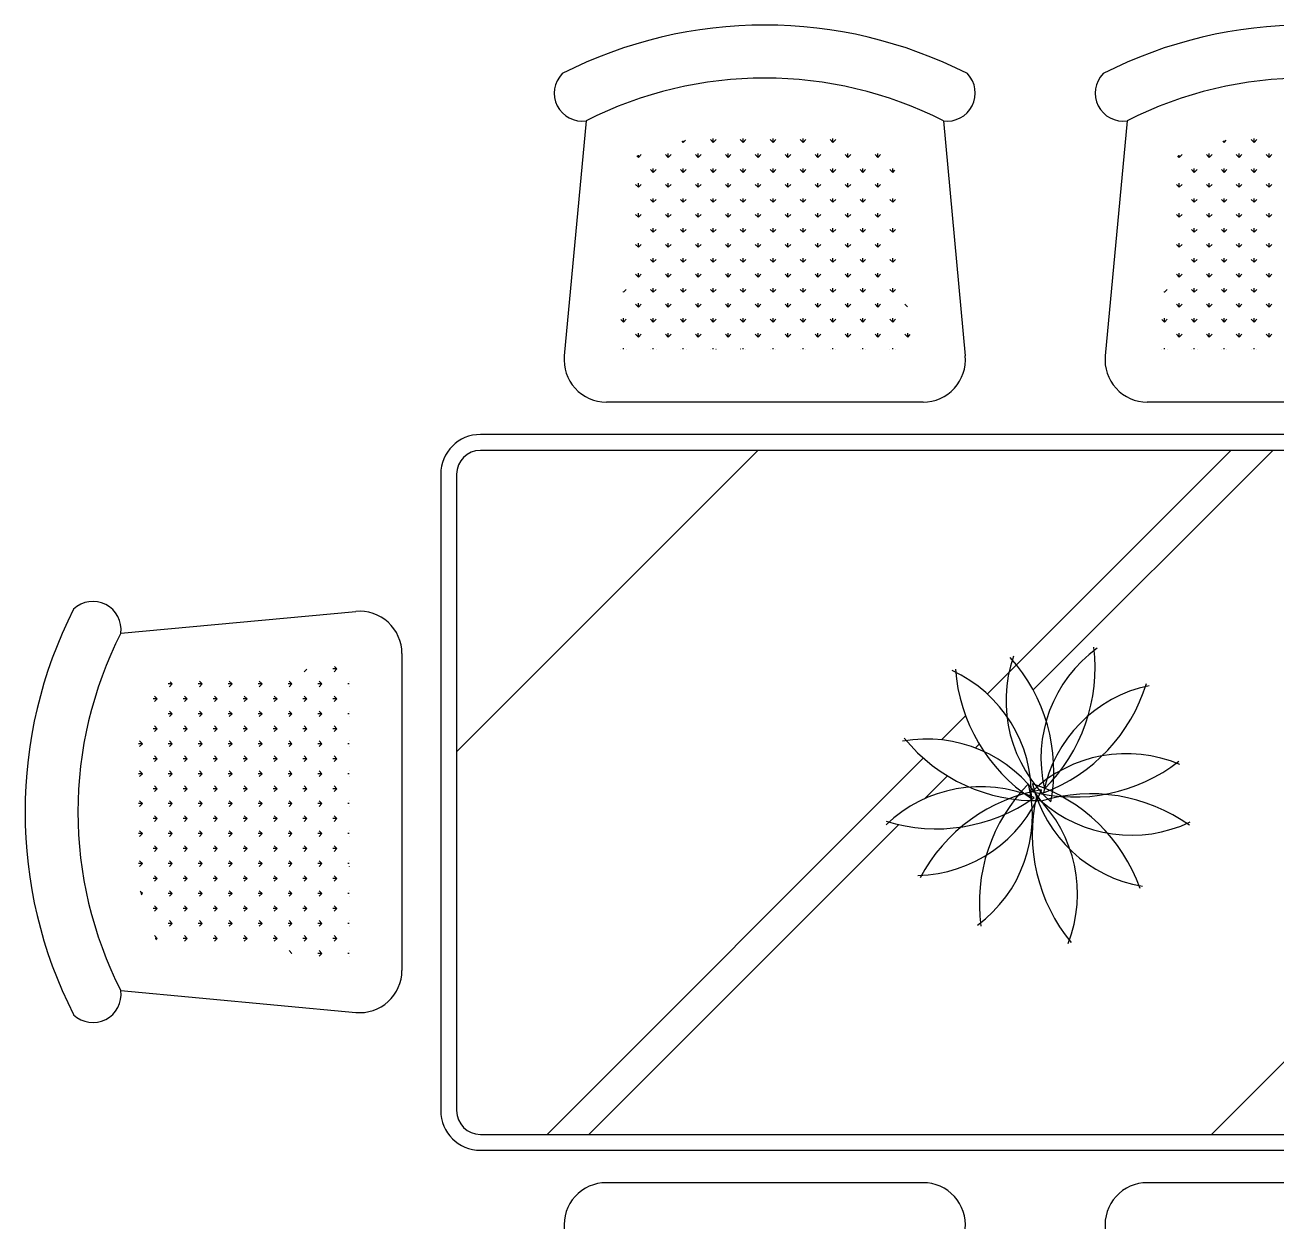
# Model space of a CAD drawing. Header units: inches. Extents: x 3.4 to 45.9, y 14.3 to 39.1.
# Drawn here: x 31.678 to 33.253, y 16.244 to 17.758 of the extents above; entities that cross this region are included whole.
import ezdxf

# ---------------------------------------------------------------- set-up
doc = ezdxf.new("R2010")
doc.units = ezdxf.units.IN
doc.header["$MEASUREMENT"] = 0
doc.layers.add('4', color=4, linetype='Continuous')

msp = doc.modelspace()

# ---------------------------------------------------------------- linework, layer by layer
at = {"layer": '4'}
for p, q in [((32.3836, 17.6374), (32.3561, 17.3419)), ((32.833, 17.6374), (32.8605, 17.3419)), ((33.064, 17.6374), (33.0365, 17.3419)), ((32.5058, 17.6102), (32.5042, 17.6119)), ((32.5058, 17.6102), (32.5085, 17.6129)), ((32.5058, 17.6102), (32.5058, 17.6123)), ((32.5434, 17.6102), (32.5399, 17.6138)), ((32.5434, 17.6102), (32.5434, 17.6152)), ((32.5434, 17.6102), (32.547, 17.6138)), ((32.5811, 17.6102), (32.5775, 17.6138)), ((32.5811, 17.6102), (32.5811, 17.6152)), ((32.5811, 17.6102), (32.5846, 17.6138)), ((32.6187, 17.6102), (32.6152, 17.6138)), ((32.6187, 17.6102), (32.6187, 17.6152)), ((32.6187, 17.6102), (32.6223, 17.6138)), ((32.6564, 17.6102), (32.6528, 17.6138)), ((32.6564, 17.6102), (32.6564, 17.6152)), ((32.6564, 17.6102), (32.6599, 17.6138)), ((32.694, 17.6102), (32.6905, 17.6138)), ((32.694, 17.6102), (32.694, 17.6152)), ((32.694, 17.6102), (32.6975, 17.6138)), ((33.1862, 17.6102), (33.1845, 17.6119)), ((33.1862, 17.6102), (33.1888, 17.6129)), ((33.1862, 17.6102), (33.1862, 17.6123)), ((33.2238, 17.6102), (33.2203, 17.6138)), ((33.2238, 17.6102), (33.2238, 17.6152)), ((33.2238, 17.6102), (33.2273, 17.6138)), ((32.4493, 17.5914), (32.4474, 17.5934)), ((32.4493, 17.5914), (32.4528, 17.5949)), ((32.4493, 17.5914), (32.4493, 17.5942)), ((32.487, 17.5914), (32.4834, 17.5949)), ((32.487, 17.5914), (32.487, 17.5964)), ((32.487, 17.5914), (32.4905, 17.5949)), ((32.5246, 17.5914), (32.5211, 17.5949)), ((32.5246, 17.5914), (32.5246, 17.5964)), ((32.5246, 17.5914), (32.5281, 17.5949)), ((32.5623, 17.5914), (32.5587, 17.5949)), ((32.5623, 17.5914), (32.5623, 17.5964)), ((32.5623, 17.5914), (32.5658, 17.5949)), ((32.5999, 17.5914), (32.5964, 17.5949)), ((32.5999, 17.5914), (32.5999, 17.5964)), ((32.5999, 17.5914), (32.6034, 17.5949)), ((32.6375, 17.5914), (32.634, 17.5949)), ((32.6375, 17.5914), (32.6375, 17.5964)), ((32.6375, 17.5914), (32.6411, 17.5949)), ((32.6752, 17.5914), (32.6717, 17.5949)), ((32.6752, 17.5914), (32.6752, 17.5964)), ((32.6752, 17.5914), (32.6787, 17.5949)), ((32.7128, 17.5914), (32.7093, 17.5949)), ((32.7128, 17.5914), (32.7128, 17.5964)), ((32.7128, 17.5914), (32.7164, 17.5949)), ((32.7505, 17.5914), (32.747, 17.5949)), ((32.7505, 17.5914), (32.7505, 17.5964)), ((32.7505, 17.5914), (32.754, 17.5949)), ((33.1297, 17.5914), (33.1277, 17.5934)), ((33.1297, 17.5914), (33.1332, 17.5949)), ((33.1297, 17.5914), (33.1297, 17.5942)), ((33.1673, 17.5914), (33.1638, 17.5949)), ((33.1673, 17.5914), (33.1673, 17.5964)), ((33.1673, 17.5914), (33.1709, 17.5949)), ((33.205, 17.5914), (33.2014, 17.5949)), ((33.205, 17.5914), (33.205, 17.5964)), ((33.205, 17.5914), (33.2085, 17.5949)), ((33.2426, 17.5914), (33.2391, 17.5949)), ((33.2426, 17.5914), (33.2426, 17.5964)), ((33.2426, 17.5914), (33.2462, 17.5949)), ((32.4681, 17.5726), (32.4646, 17.5761)), ((32.4681, 17.5726), (32.4681, 17.5776)), ((32.4681, 17.5726), (32.4717, 17.5761)), ((32.5058, 17.5726), (32.5023, 17.5761)), ((32.5058, 17.5726), (32.5058, 17.5776)), ((32.5058, 17.5726), (32.5093, 17.5761)), ((32.5434, 17.5726), (32.5399, 17.5761)), ((32.5434, 17.5726), (32.5434, 17.5776)), ((32.5434, 17.5726), (32.547, 17.5761)), ((32.5811, 17.5726), (32.5775, 17.5761)), ((32.5811, 17.5726), (32.5811, 17.5776)), ((32.5811, 17.5726), (32.5846, 17.5761)), ((32.6187, 17.5726), (32.6152, 17.5761)), ((32.6187, 17.5726), (32.6187, 17.5776)), ((32.6187, 17.5726), (32.6223, 17.5761)), ((32.6564, 17.5726), (32.6528, 17.5761)), ((32.6564, 17.5726), (32.6564, 17.5776)), ((32.6564, 17.5726), (32.6599, 17.5761)), ((32.694, 17.5726), (32.6905, 17.5761)), ((32.694, 17.5726), (32.694, 17.5776)), ((32.694, 17.5726), (32.6975, 17.5761)), ((32.7317, 17.5726), (32.7281, 17.5761)), ((32.7317, 17.5726), (32.7317, 17.5776)), ((32.7317, 17.5726), (32.7352, 17.5761)), ((32.7693, 17.5726), (32.7658, 17.5761)), ((32.7693, 17.5726), (32.7693, 17.5776)), ((32.7693, 17.5726), (32.7719, 17.5752)), ((33.1485, 17.5726), (33.145, 17.5761)), ((33.1485, 17.5726), (33.1485, 17.5776)), ((33.1485, 17.5726), (33.152, 17.5761)), ((33.1862, 17.5726), (33.1826, 17.5761)), ((33.1862, 17.5726), (33.1862, 17.5776)), ((33.1862, 17.5726), (33.1897, 17.5761)), ((33.2238, 17.5726), (33.2203, 17.5761)), ((33.2238, 17.5726), (33.2238, 17.5776)), ((33.2238, 17.5726), (33.2273, 17.5761)), ((32.4493, 17.5538), (32.4493, 17.5588)), ((32.487, 17.5538), (32.487, 17.5588)), ((32.5246, 17.5538), (32.5246, 17.5588)), ((32.5623, 17.5538), (32.5623, 17.5588)), ((32.5999, 17.5538), (32.5999, 17.5588)), ((32.6375, 17.5538), (32.6375, 17.5588)), ((32.6752, 17.5538), (32.6752, 17.5588)), ((32.7128, 17.5538), (32.7128, 17.5588)), ((32.7505, 17.5538), (32.7505, 17.5588)), ((33.1297, 17.5538), (33.1297, 17.5588)), ((33.1673, 17.5538), (33.1673, 17.5588)), ((33.205, 17.5538), (33.205, 17.5588)), ((33.2426, 17.5538), (33.2426, 17.5588)), ((32.4493, 17.5538), (32.4458, 17.5573)), ((32.4493, 17.5538), (32.4528, 17.5573)), ((32.487, 17.5538), (32.4834, 17.5573)), ((32.487, 17.5538), (32.4905, 17.5573)), ((32.5246, 17.5538), (32.5211, 17.5573)), ((32.5246, 17.5538), (32.5281, 17.5573)), ((32.5623, 17.5538), (32.5587, 17.5573)), ((32.5623, 17.5538), (32.5658, 17.5573)), ((32.5999, 17.5538), (32.5964, 17.5573)), ((32.5999, 17.5538), (32.6034, 17.5573)), ((32.6375, 17.5538), (32.634, 17.5573)), ((32.6375, 17.5538), (32.6411, 17.5573)), ((32.6752, 17.5538), (32.6717, 17.5573)), ((32.6752, 17.5538), (32.6787, 17.5573)), ((32.7128, 17.5538), (32.7093, 17.5573)), ((32.7128, 17.5538), (32.7164, 17.5573)), ((32.7505, 17.5538), (32.747, 17.5573)), ((32.7505, 17.5538), (32.754, 17.5573)), ((33.1297, 17.5538), (33.1262, 17.5573)), ((33.1297, 17.5538), (33.1332, 17.5573)), ((33.1673, 17.5538), (33.1638, 17.5573)), ((33.1673, 17.5538), (33.1709, 17.5573)), ((33.205, 17.5538), (33.2014, 17.5573)), ((33.205, 17.5538), (33.2085, 17.5573)), ((33.2426, 17.5538), (33.2391, 17.5573)), ((33.2426, 17.5538), (33.2462, 17.5573)), ((32.4681, 17.5349), (32.4646, 17.5385)), ((32.4681, 17.5349), (32.4681, 17.5399)), ((32.4681, 17.5349), (32.4717, 17.5385)), ((32.5058, 17.5349), (32.5023, 17.5385)), ((32.5058, 17.5349), (32.5058, 17.5399)), ((32.5058, 17.5349), (32.5093, 17.5385)), ((32.5434, 17.5349), (32.5399, 17.5385)), ((32.5434, 17.5349), (32.5434, 17.5399)), ((32.5434, 17.5349), (32.547, 17.5385)), ((32.5811, 17.5349), (32.5775, 17.5385)), ((32.5811, 17.5349), (32.5811, 17.5399)), ((32.5811, 17.5349), (32.5846, 17.5385)), ((32.6187, 17.5349), (32.6152, 17.5385)), ((32.6187, 17.5349), (32.6187, 17.5399)), ((32.6187, 17.5349), (32.6223, 17.5385)), ((32.6564, 17.5349), (32.6528, 17.5385)), ((32.6564, 17.5349), (32.6564, 17.5399)), ((32.6564, 17.5349), (32.6599, 17.5385)), ((32.694, 17.5349), (32.6905, 17.5385)), ((32.694, 17.5349), (32.694, 17.5399)), ((32.694, 17.5349), (32.6975, 17.5385)), ((32.7317, 17.5349), (32.7281, 17.5385)), ((32.7317, 17.5349), (32.7317, 17.5399)), ((32.7317, 17.5349), (32.7352, 17.5385)), ((32.7693, 17.5349), (32.7658, 17.5385)), ((32.7693, 17.5349), (32.7693, 17.5399)), ((32.7693, 17.5349), (32.7728, 17.5385)), ((33.1485, 17.5349), (33.145, 17.5385)), ((33.1485, 17.5349), (33.1485, 17.5399)), ((33.1485, 17.5349), (33.152, 17.5385)), ((33.1862, 17.5349), (33.1826, 17.5385)), ((33.1862, 17.5349), (33.1862, 17.5399)), ((33.1862, 17.5349), (33.1897, 17.5385)), ((33.2238, 17.5349), (33.2203, 17.5385)), ((33.2238, 17.5349), (33.2238, 17.5399)), ((33.2238, 17.5349), (33.2273, 17.5385)), ((32.4493, 17.5161), (32.4458, 17.5197)), ((32.4493, 17.5161), (32.4493, 17.5211)), ((32.4493, 17.5161), (32.4528, 17.5197)), ((32.487, 17.5161), (32.4834, 17.5197)), ((32.487, 17.5161), (32.487, 17.5211)), ((32.487, 17.5161), (32.4905, 17.5197)), ((32.5246, 17.5161), (32.5211, 17.5197)), ((32.5246, 17.5161), (32.5246, 17.5211)), ((32.5246, 17.5161), (32.5281, 17.5197)), ((32.5623, 17.5161), (32.5587, 17.5197)), ((32.5623, 17.5161), (32.5623, 17.5211)), ((32.5623, 17.5161), (32.5658, 17.5197)), ((32.5999, 17.5161), (32.5964, 17.5197)), ((32.5999, 17.5161), (32.5999, 17.5211)), ((32.5999, 17.5161), (32.6034, 17.5197)), ((32.6375, 17.5161), (32.634, 17.5197)), ((32.6375, 17.5161), (32.6375, 17.5211)), ((32.6375, 17.5161), (32.6411, 17.5197)), ((32.6752, 17.5161), (32.6717, 17.5197)), ((32.6752, 17.5161), (32.6752, 17.5211)), ((32.6752, 17.5161), (32.6787, 17.5197)), ((32.7128, 17.5161), (32.7093, 17.5197)), ((32.7128, 17.5161), (32.7128, 17.5211)), ((32.7128, 17.5161), (32.7164, 17.5197)), ((32.7505, 17.5161), (32.747, 17.5197)), ((32.7505, 17.5161), (32.7505, 17.5211)), ((32.7505, 17.5161), (32.754, 17.5197)), ((33.1297, 17.5161), (33.1262, 17.5197)), ((33.1297, 17.5161), (33.1297, 17.5211)), ((33.1297, 17.5161), (33.1332, 17.5197)), ((33.1673, 17.5161), (33.1638, 17.5197)), ((33.1673, 17.5161), (33.1673, 17.5211)), ((33.1673, 17.5161), (33.1709, 17.5197)), ((33.205, 17.5161), (33.2014, 17.5197)), ((33.205, 17.5161), (33.205, 17.5211)), ((33.205, 17.5161), (33.2085, 17.5197)), ((33.2426, 17.5161), (33.2391, 17.5197)), ((33.2426, 17.5161), (33.2426, 17.5211)), ((33.2426, 17.5161), (33.2462, 17.5197)), ((32.4681, 17.4973), (32.4646, 17.5008)), ((32.4681, 17.4973), (32.4681, 17.5023)), ((32.4681, 17.4973), (32.4717, 17.5008)), ((32.5058, 17.4973), (32.5023, 17.5008)), ((32.5058, 17.4973), (32.5058, 17.5023)), ((32.5058, 17.4973), (32.5093, 17.5008)), ((32.5434, 17.4973), (32.5399, 17.5008)), ((32.5434, 17.4973), (32.5434, 17.5023)), ((32.5434, 17.4973), (32.547, 17.5008)), ((32.5811, 17.4973), (32.5775, 17.5008)), ((32.5811, 17.4973), (32.5811, 17.5023)), ((32.5811, 17.4973), (32.5846, 17.5008)), ((32.6187, 17.4973), (32.6152, 17.5008)), ((32.6187, 17.4973), (32.6187, 17.5023)), ((32.6187, 17.4973), (32.6223, 17.5008)), ((32.6564, 17.4973), (32.6528, 17.5008)), ((32.6564, 17.4973), (32.6564, 17.5023)), ((32.6564, 17.4973), (32.6599, 17.5008)), ((32.694, 17.4973), (32.6905, 17.5008)), ((32.694, 17.4973), (32.694, 17.5023)), ((32.694, 17.4973), (32.6975, 17.5008)), ((32.7317, 17.4973), (32.7281, 17.5008)), ((32.7317, 17.4973), (32.7317, 17.5023)), ((32.7317, 17.4973), (32.7352, 17.5008)), ((32.7693, 17.4973), (32.7658, 17.5008)), ((32.7693, 17.4973), (32.7693, 17.5023)), ((32.7693, 17.4973), (32.7728, 17.5008)), ((33.1485, 17.4973), (33.145, 17.5008)), ((33.1485, 17.4973), (33.1485, 17.5023)), ((33.1485, 17.4973), (33.152, 17.5008)), ((33.1862, 17.4973), (33.1826, 17.5008)), ((33.1862, 17.4973), (33.1862, 17.5023)), ((33.1862, 17.4973), (33.1897, 17.5008)), ((33.2238, 17.4973), (33.2203, 17.5008)), ((33.2238, 17.4973), (33.2238, 17.5023)), ((33.2238, 17.4973), (33.2273, 17.5008)), ((32.4493, 17.4785), (32.4458, 17.482)), ((32.4493, 17.4785), (32.4493, 17.4835)), ((32.4493, 17.4785), (32.4528, 17.482)), ((32.487, 17.4785), (32.4834, 17.482)), ((32.487, 17.4785), (32.487, 17.4835)), ((32.487, 17.4785), (32.4905, 17.482)), ((32.5246, 17.4785), (32.5211, 17.482)), ((32.5246, 17.4785), (32.5246, 17.4835)), ((32.5246, 17.4785), (32.5281, 17.482)), ((32.5623, 17.4785), (32.5587, 17.482)), ((32.5623, 17.4785), (32.5623, 17.4835)), ((32.5623, 17.4785), (32.5658, 17.482)), ((32.5999, 17.4785), (32.5964, 17.482)), ((32.5999, 17.4785), (32.5999, 17.4835)), ((32.5999, 17.4785), (32.6034, 17.482)), ((32.6375, 17.4785), (32.634, 17.482)), ((32.6375, 17.4785), (32.6375, 17.4835)), ((32.6375, 17.4785), (32.6411, 17.482)), ((32.6752, 17.4785), (32.6717, 17.482)), ((32.6752, 17.4785), (32.6752, 17.4835)), ((32.6752, 17.4785), (32.6787, 17.482)), ((32.7128, 17.4785), (32.7093, 17.482)), ((32.7128, 17.4785), (32.7128, 17.4835)), ((32.7128, 17.4785), (32.7164, 17.482)), ((32.7505, 17.4785), (32.747, 17.482)), ((32.7505, 17.4785), (32.7505, 17.4835)), ((32.7505, 17.4785), (32.754, 17.482)), ((33.1297, 17.4785), (33.1262, 17.482)), ((33.1297, 17.4785), (33.1297, 17.4835)), ((33.1297, 17.4785), (33.1332, 17.482)), ((33.1673, 17.4785), (33.1638, 17.482)), ((33.1673, 17.4785), (33.1673, 17.4835)), ((33.1673, 17.4785), (33.1709, 17.482)), ((33.205, 17.4785), (33.2014, 17.482)), ((33.205, 17.4785), (33.205, 17.4835)), ((33.205, 17.4785), (33.2085, 17.482)), ((33.2426, 17.4785), (33.2391, 17.482)), ((33.2426, 17.4785), (33.2426, 17.4835)), ((33.2426, 17.4785), (33.2462, 17.482)), ((32.4681, 17.4597), (32.4681, 17.4646)), ((32.5058, 17.4597), (32.5058, 17.4646)), ((32.5434, 17.4597), (32.5434, 17.4646)), ((32.5811, 17.4597), (32.5811, 17.4646)), ((32.6187, 17.4597), (32.6187, 17.4646)), ((32.6564, 17.4597), (32.6564, 17.4646)), ((32.694, 17.4597), (32.694, 17.4646)), ((32.7317, 17.4597), (32.7317, 17.4646)), ((32.7693, 17.4597), (32.7693, 17.4646)), ((33.1485, 17.4597), (33.1485, 17.4646)), ((33.1862, 17.4597), (33.1862, 17.4646)), ((33.2238, 17.4597), (33.2238, 17.4646)), ((32.4681, 17.4597), (32.4646, 17.4632)), ((32.4681, 17.4597), (32.4717, 17.4632)), ((32.5058, 17.4597), (32.5023, 17.4632)), ((32.5058, 17.4597), (32.5093, 17.4632)), ((32.5434, 17.4597), (32.5399, 17.4632)), ((32.5434, 17.4597), (32.547, 17.4632)), ((32.5811, 17.4597), (32.5775, 17.4632)), ((32.5811, 17.4597), (32.5846, 17.4632)), ((32.6187, 17.4597), (32.6152, 17.4632)), ((32.6187, 17.4597), (32.6223, 17.4632)), ((32.6564, 17.4597), (32.6528, 17.4632)), ((32.6564, 17.4597), (32.6599, 17.4632)), ((32.694, 17.4597), (32.6905, 17.4632)), ((32.694, 17.4597), (32.6975, 17.4632)), ((32.7317, 17.4597), (32.7281, 17.4632)), ((32.7317, 17.4597), (32.7352, 17.4632)), ((32.7693, 17.4597), (32.7658, 17.4632)), ((32.7693, 17.4597), (32.7728, 17.4632)), ((33.1485, 17.4597), (33.145, 17.4632)), ((33.1485, 17.4597), (33.152, 17.4632)), ((33.1862, 17.4597), (33.1826, 17.4632)), ((33.1862, 17.4597), (33.1897, 17.4632)), ((33.2238, 17.4597), (33.2203, 17.4632)), ((33.2238, 17.4597), (33.2273, 17.4632)), ((32.4493, 17.4408), (32.4458, 17.4444)), ((32.4493, 17.4408), (32.4493, 17.4458)), ((32.4493, 17.4408), (32.4528, 17.4444)), ((32.487, 17.4408), (32.4834, 17.4444)), ((32.487, 17.4408), (32.487, 17.4458)), ((32.487, 17.4408), (32.4905, 17.4444)), ((32.5246, 17.4408), (32.5211, 17.4444)), ((32.5246, 17.4408), (32.5246, 17.4458)), ((32.5246, 17.4408), (32.5281, 17.4444)), ((32.5623, 17.4408), (32.5587, 17.4444)), ((32.5623, 17.4408), (32.5623, 17.4458)), ((32.5623, 17.4408), (32.5658, 17.4444)), ((32.5999, 17.4408), (32.5964, 17.4444)), ((32.5999, 17.4408), (32.5999, 17.4458)), ((32.5999, 17.4408), (32.6034, 17.4444)), ((32.6375, 17.4408), (32.634, 17.4444)), ((32.6375, 17.4408), (32.6375, 17.4458)), ((32.6375, 17.4408), (32.6411, 17.4444)), ((32.6752, 17.4408), (32.6717, 17.4444)), ((32.6752, 17.4408), (32.6752, 17.4458)), ((32.6752, 17.4408), (32.6787, 17.4444)), ((32.7128, 17.4408), (32.7093, 17.4444)), ((32.7128, 17.4408), (32.7128, 17.4458)), ((32.7128, 17.4408), (32.7164, 17.4444)), ((32.7505, 17.4408), (32.747, 17.4444)), ((32.7505, 17.4408), (32.7505, 17.4458)), ((32.7505, 17.4408), (32.754, 17.4444)), ((33.1297, 17.4408), (33.1262, 17.4444)), ((33.1297, 17.4408), (33.1297, 17.4458)), ((33.1297, 17.4408), (33.1332, 17.4444)), ((33.1673, 17.4408), (33.1638, 17.4444)), ((33.1673, 17.4408), (33.1673, 17.4458)), ((33.1673, 17.4408), (33.1709, 17.4444)), ((33.205, 17.4408), (33.2014, 17.4444)), ((33.205, 17.4408), (33.205, 17.4458)), ((33.205, 17.4408), (33.2085, 17.4444)), ((33.2426, 17.4408), (33.2391, 17.4444)), ((33.2426, 17.4408), (33.2426, 17.4458)), ((33.2426, 17.4408), (33.2462, 17.4444)), ((32.4305, 17.422), (32.4304, 17.4221)), ((32.4305, 17.422), (32.434, 17.4255)), ((32.4305, 17.422), (32.4305, 17.4229)), ((32.4681, 17.422), (32.4646, 17.4255)), ((32.4681, 17.422), (32.4681, 17.427)), ((32.4681, 17.422), (32.4717, 17.4255)), ((32.5058, 17.422), (32.5023, 17.4255)), ((32.5058, 17.422), (32.5058, 17.427)), ((32.5058, 17.422), (32.5093, 17.4255)), ((32.5434, 17.422), (32.5399, 17.4255)), ((32.5434, 17.422), (32.5434, 17.427)), ((32.5434, 17.422), (32.547, 17.4255)), ((32.5811, 17.422), (32.5775, 17.4255)), ((32.5811, 17.422), (32.5811, 17.427)), ((32.5811, 17.422), (32.5846, 17.4255)), ((32.6187, 17.422), (32.6152, 17.4255)), ((32.6187, 17.422), (32.6187, 17.427)), ((32.6187, 17.422), (32.6223, 17.4255)), ((32.6564, 17.422), (32.6528, 17.4255)), ((32.6564, 17.422), (32.6564, 17.427)), ((32.6564, 17.422), (32.6599, 17.4255)), ((32.694, 17.422), (32.6905, 17.4255)), ((32.694, 17.422), (32.694, 17.427)), ((32.694, 17.422), (32.6975, 17.4255)), ((32.7317, 17.422), (32.7281, 17.4255)), ((32.7317, 17.422), (32.7317, 17.427)), ((32.7317, 17.422), (32.7352, 17.4255)), ((32.7693, 17.422), (32.7658, 17.4255)), ((32.7693, 17.422), (32.7693, 17.427)), ((32.7693, 17.422), (32.7728, 17.4255)), ((33.1109, 17.422), (33.1108, 17.4221)), ((33.1109, 17.422), (33.1144, 17.4255)), ((33.1109, 17.422), (33.1109, 17.4229)), ((33.1485, 17.422), (33.145, 17.4255)), ((33.1485, 17.422), (33.1485, 17.427)), ((33.1485, 17.422), (33.152, 17.4255)), ((33.1862, 17.422), (33.1826, 17.4255)), ((33.1862, 17.422), (33.1862, 17.427)), ((33.1862, 17.422), (33.1897, 17.4255)), ((33.2238, 17.422), (33.2203, 17.4255)), ((33.2238, 17.422), (33.2238, 17.427)), ((33.2238, 17.422), (33.2273, 17.4255)), ((32.4493, 17.4032), (32.4458, 17.4067)), ((32.4493, 17.4032), (32.4493, 17.4082)), ((32.4493, 17.4032), (32.4528, 17.4067)), ((32.487, 17.4032), (32.4834, 17.4067)), ((32.487, 17.4032), (32.487, 17.4082)), ((32.487, 17.4032), (32.4905, 17.4067)), ((32.5246, 17.4032), (32.5211, 17.4067)), ((32.5246, 17.4032), (32.5246, 17.4082)), ((32.5246, 17.4032), (32.5281, 17.4067)), ((32.5623, 17.4032), (32.5587, 17.4067)), ((32.5623, 17.4032), (32.5623, 17.4082)), ((32.5623, 17.4032), (32.5658, 17.4067)), ((32.5999, 17.4032), (32.5964, 17.4067)), ((32.5999, 17.4032), (32.5999, 17.4082)), ((32.5999, 17.4032), (32.6034, 17.4067)), ((32.6375, 17.4032), (32.634, 17.4067)), ((32.6375, 17.4032), (32.6375, 17.4082)), ((32.6375, 17.4032), (32.6411, 17.4067)), ((32.6752, 17.4032), (32.6717, 17.4067)), ((32.6752, 17.4032), (32.6752, 17.4082)), ((32.6752, 17.4032), (32.6787, 17.4067)), ((32.7128, 17.4032), (32.7093, 17.4067)), ((32.7128, 17.4032), (32.7128, 17.4082)), ((32.7128, 17.4032), (32.7164, 17.4067)), ((32.7505, 17.4032), (32.747, 17.4067)), ((32.7505, 17.4032), (32.7505, 17.4082)), ((32.7505, 17.4032), (32.754, 17.4067)), ((32.7879, 17.4034), (32.7846, 17.4067)), ((33.1297, 17.4032), (33.1262, 17.4067)), ((33.1297, 17.4032), (33.1297, 17.4082)), ((33.1297, 17.4032), (33.1332, 17.4067)), ((33.1673, 17.4032), (33.1638, 17.4067)), ((33.1673, 17.4032), (33.1673, 17.4082)), ((33.1673, 17.4032), (33.1709, 17.4067)), ((33.205, 17.4032), (33.2014, 17.4067)), ((33.205, 17.4032), (33.205, 17.4082)), ((33.205, 17.4032), (33.2085, 17.4067)), ((33.2426, 17.4032), (33.2391, 17.4067)), ((33.2426, 17.4032), (33.2426, 17.4082)), ((33.2426, 17.4032), (33.2462, 17.4067)), ((32.4305, 17.3844), (32.4272, 17.3876)), ((32.4305, 17.3844), (32.4305, 17.3894)), ((32.4305, 17.3844), (32.434, 17.3879)), ((32.4681, 17.3844), (32.4646, 17.3879)), ((32.4681, 17.3844), (32.4681, 17.3894)), ((32.4681, 17.3844), (32.4717, 17.3879)), ((32.5058, 17.3844), (32.5023, 17.3879)), ((32.5058, 17.3844), (32.5058, 17.3894)), ((32.5058, 17.3844), (32.5093, 17.3879)), ((32.5434, 17.3844), (32.5399, 17.3879)), ((32.5434, 17.3844), (32.5434, 17.3894)), ((32.5434, 17.3844), (32.547, 17.3879)), ((32.5811, 17.3844), (32.5775, 17.3879)), ((32.5811, 17.3844), (32.5811, 17.3894)), ((32.5811, 17.3844), (32.5846, 17.3879)), ((32.6187, 17.3844), (32.6152, 17.3879)), ((32.6187, 17.3844), (32.6187, 17.3894)), ((32.6187, 17.3844), (32.6223, 17.3879)), ((32.6564, 17.3844), (32.6528, 17.3879)), ((32.6564, 17.3844), (32.6564, 17.3894)), ((32.6564, 17.3844), (32.6599, 17.3879)), ((32.694, 17.3844), (32.6905, 17.3879)), ((32.694, 17.3844), (32.694, 17.3894)), ((32.694, 17.3844), (32.6975, 17.3879)), ((32.7317, 17.3844), (32.7281, 17.3879)), ((32.7317, 17.3844), (32.7317, 17.3894)), ((32.7317, 17.3844), (32.7352, 17.3879)), ((32.7693, 17.3844), (32.7658, 17.3879)), ((32.7693, 17.3844), (32.7693, 17.3894)), ((32.7693, 17.3844), (32.7728, 17.3879)), ((33.1109, 17.3844), (33.1076, 17.3876)), ((33.1109, 17.3844), (33.1109, 17.3894)), ((33.1109, 17.3844), (33.1144, 17.3879)), ((33.1485, 17.3844), (33.145, 17.3879)), ((33.1485, 17.3844), (33.1485, 17.3894)), ((33.1485, 17.3844), (33.152, 17.3879)), ((33.1862, 17.3844), (33.1826, 17.3879)), ((33.1862, 17.3844), (33.1862, 17.3894)), ((33.1862, 17.3844), (33.1897, 17.3879)), ((33.2238, 17.3844), (33.2203, 17.3879)), ((33.2238, 17.3844), (33.2238, 17.3894)), ((33.2238, 17.3844), (33.2273, 17.3879)), ((32.4493, 17.3655), (32.4493, 17.3705)), ((32.487, 17.3655), (32.487, 17.3705)), ((32.5246, 17.3655), (32.5246, 17.3705)), ((32.5623, 17.3655), (32.5623, 17.3705)), ((32.5999, 17.3655), (32.5999, 17.3705)), ((32.6375, 17.3655), (32.6375, 17.3705)), ((32.6752, 17.3655), (32.6752, 17.3705)), ((32.7128, 17.3655), (32.7128, 17.3705)), ((32.7505, 17.3655), (32.7505, 17.3705)), ((32.7881, 17.3655), (32.7881, 17.3705)), ((33.1297, 17.3655), (33.1297, 17.3705)), ((33.1673, 17.3655), (33.1673, 17.3705)), ((33.205, 17.3655), (33.205, 17.3705)), ((33.2426, 17.3655), (33.2426, 17.3705)), ((32.4493, 17.3655), (32.4458, 17.3691)), ((32.4493, 17.3655), (32.4528, 17.3691)), ((32.487, 17.3655), (32.4834, 17.3691)), ((32.487, 17.3655), (32.4905, 17.3691)), ((32.5246, 17.3655), (32.5211, 17.3691)), ((32.5246, 17.3655), (32.5281, 17.3691)), ((32.5623, 17.3655), (32.5587, 17.3691)), ((32.5623, 17.3655), (32.5658, 17.3691)), ((32.5999, 17.3655), (32.5964, 17.3691)), ((32.5999, 17.3655), (32.6034, 17.3691)), ((32.6375, 17.3655), (32.634, 17.3691)), ((32.6375, 17.3655), (32.6411, 17.3691)), ((32.6752, 17.3655), (32.6717, 17.3691)), ((32.6752, 17.3655), (32.6787, 17.3691)), ((32.7128, 17.3655), (32.7093, 17.3691)), ((32.7128, 17.3655), (32.7164, 17.3691)), ((32.7505, 17.3655), (32.747, 17.3691)), ((32.7505, 17.3655), (32.754, 17.3691)), ((32.7881, 17.3655), (32.7846, 17.3691)), ((32.7881, 17.3655), (32.7912, 17.3686)), ((33.1297, 17.3655), (33.1262, 17.3691)), ((33.1297, 17.3655), (33.1332, 17.3691)), ((33.1673, 17.3655), (33.1638, 17.3691)), ((33.1673, 17.3655), (33.1709, 17.3691)), ((33.205, 17.3655), (33.2014, 17.3691)), ((33.205, 17.3655), (33.2085, 17.3691)), ((33.2426, 17.3655), (33.2391, 17.3691)), ((33.2426, 17.3655), (33.2462, 17.3691)), ((32.427, 17.3502), (32.427, 17.3502)), ((32.4305, 17.3502), (32.4305, 17.3517)), ((32.434, 17.3502), (32.434, 17.3502)), ((32.4646, 17.3502), (32.4646, 17.3502)), ((32.4681, 17.3502), (32.4681, 17.3517)), ((32.4717, 17.3502), (32.4717, 17.3502)), ((32.5023, 17.3502), (32.5023, 17.3502)), ((32.5058, 17.3502), (32.5058, 17.3517)), ((32.5093, 17.3502), (32.5093, 17.3502)), ((32.5399, 17.3502), (32.5399, 17.3502)), ((32.5434, 17.3502), (32.5434, 17.3517)), ((32.5469, 17.3502), (32.547, 17.3502)), ((32.5776, 17.3502), (32.5775, 17.3502)), ((32.5811, 17.3502), (32.5811, 17.3517)), ((32.5846, 17.3502), (32.5846, 17.3502)), ((32.6152, 17.3502), (32.6152, 17.3502)), ((32.6187, 17.3502), (32.6187, 17.3517)), ((32.6222, 17.3502), (32.6223, 17.3502)), ((32.6529, 17.3502), (32.6528, 17.3502)), ((32.6564, 17.3502), (32.6564, 17.3517)), ((32.6599, 17.3502), (32.6599, 17.3502)), ((32.6905, 17.3502), (32.6905, 17.3502)), ((32.694, 17.3502), (32.694, 17.3517)), ((32.6975, 17.3502), (32.6975, 17.3502)), ((32.7282, 17.3502), (32.7281, 17.3502)), ((32.7317, 17.3502), (32.7317, 17.3517)), ((32.7352, 17.3502), (32.7352, 17.3502)), ((32.7658, 17.3502), (32.7658, 17.3502)), ((32.7693, 17.3502), (32.7693, 17.3517)), ((32.7728, 17.3502), (32.7728, 17.3502)), ((33.1073, 17.3502), (33.1073, 17.3502)), ((33.1109, 17.3502), (33.1109, 17.3517)), ((33.1144, 17.3502), (33.1144, 17.3502)), ((33.145, 17.3502), (33.145, 17.3502)), ((33.1485, 17.3502), (33.1485, 17.3517)), ((33.152, 17.3502), (33.152, 17.3502)), ((33.1826, 17.3502), (33.1826, 17.3502)), ((33.1862, 17.3502), (33.1862, 17.3517)), ((33.1897, 17.3502), (33.1897, 17.3502)), ((33.2203, 17.3502), (33.2203, 17.3502)), ((33.2238, 17.3502), (33.2238, 17.3517)), ((33.2273, 17.3502), (33.2273, 17.3502)), ((32.8075, 17.2837), (32.4091, 17.2837)), ((33.4879, 17.2837), (33.0895, 17.2837)), ((33.6507, 17.243), (32.2507, 17.243)), ((32.2207, 16.8441), (32.5995, 17.223)), ((33.6507, 17.223), (32.2507, 17.223)), ((32.8882, 16.9167), (33.1945, 17.223)), ((32.946, 16.9218), (33.2472, 17.223)), ((32.2007, 17.193), (32.2007, 16.393)), ((32.2207, 17.193), (32.2207, 16.393)), ((31.7982, 16.9931), (32.0938, 17.0206)), ((32.1519, 16.9676), (32.1519, 16.5693)), ((32.0322, 16.9481), (32.0289, 16.9447)), ((32.0701, 16.9483), (32.0651, 16.9483)), ((32.0701, 16.9483), (32.0665, 16.9447)), ((32.0701, 16.9483), (32.067, 16.9513)), ((31.863, 16.9294), (31.858, 16.9294)), ((31.863, 16.9294), (31.8595, 16.9259)), ((31.863, 16.9294), (31.8604, 16.9321)), ((31.9007, 16.9294), (31.8957, 16.9294)), ((31.9007, 16.9294), (31.8971, 16.933)), ((31.9007, 16.9294), (31.8971, 16.9259)), ((31.9383, 16.9294), (31.9333, 16.9294)), ((31.9383, 16.9294), (31.9348, 16.933)), ((31.9383, 16.9294), (31.9348, 16.9259)), ((31.976, 16.9294), (31.971, 16.9294)), ((31.976, 16.9294), (31.9724, 16.933)), ((31.976, 16.9294), (31.9724, 16.9259)), ((32.0136, 16.9294), (32.0086, 16.9294)), ((32.0136, 16.9294), (32.0101, 16.933)), ((32.0136, 16.9294), (32.0101, 16.9259)), ((32.0513, 16.9294), (32.0463, 16.9294)), ((32.0513, 16.9294), (32.0477, 16.933)), ((32.0513, 16.9294), (32.0477, 16.9259)), ((32.0854, 16.9294), (32.0839, 16.9294)), ((32.0854, 16.933), (32.0854, 16.933)), ((31.8442, 16.9106), (31.8407, 16.9142)), ((31.8818, 16.9106), (31.8783, 16.9142)), ((31.9195, 16.9106), (31.916, 16.9142)), ((31.9571, 16.9106), (31.9536, 16.9142)), ((31.9948, 16.9106), (31.9913, 16.9142)), ((32.0324, 16.9106), (32.0289, 16.9142)), ((32.0701, 16.9106), (32.0665, 16.9142)), ((32.0854, 16.9259), (32.0854, 16.9259)), ((31.8442, 16.9106), (31.8392, 16.9106)), ((31.8442, 16.9106), (31.8407, 16.9071)), ((31.8818, 16.9106), (31.8769, 16.9106)), ((31.8818, 16.9106), (31.8783, 16.9071)), ((31.9195, 16.9106), (31.9145, 16.9106)), ((31.9195, 16.9106), (31.916, 16.9071)), ((31.9571, 16.9106), (31.9521, 16.9106)), ((31.9571, 16.9106), (31.9536, 16.9071)), ((31.9948, 16.9106), (31.9898, 16.9106)), ((31.9948, 16.9106), (31.9913, 16.9071)), ((32.0324, 16.9106), (32.0274, 16.9106)), ((32.0324, 16.9106), (32.0289, 16.9071)), ((32.0701, 16.9106), (32.0651, 16.9106)), ((32.0701, 16.9106), (32.0665, 16.9071)), ((31.863, 16.8918), (31.858, 16.8918)), ((31.863, 16.8918), (31.8595, 16.8953)), ((31.863, 16.8918), (31.8595, 16.8883)), ((31.9007, 16.8918), (31.8957, 16.8918)), ((31.9007, 16.8918), (31.8971, 16.8953)), ((31.9007, 16.8918), (31.8971, 16.8883)), ((31.9383, 16.8918), (31.9333, 16.8918)), ((31.9383, 16.8918), (31.9348, 16.8953)), ((31.9383, 16.8918), (31.9348, 16.8883)), ((31.976, 16.8918), (31.971, 16.8918)), ((31.976, 16.8918), (31.9724, 16.8953)), ((31.976, 16.8918), (31.9724, 16.8883)), ((32.0136, 16.8918), (32.0086, 16.8918)), ((32.0136, 16.8918), (32.0101, 16.8953)), ((32.0136, 16.8918), (32.0101, 16.8883)), ((32.0513, 16.8918), (32.0463, 16.8918)), ((32.0513, 16.8918), (32.0477, 16.8953)), ((32.0513, 16.8918), (32.0477, 16.8883)), ((32.0854, 16.8918), (32.0839, 16.8918)), ((32.0854, 16.8953), (32.0854, 16.8953)), ((32.0854, 16.8883), (32.0854, 16.8883)), ((32.8305, 16.8591), (32.8608, 16.8893)), ((32.9128, 16.8886), (32.9128, 16.8886)), ((31.8442, 16.873), (31.8392, 16.873)), ((31.8442, 16.873), (31.8407, 16.8765)), ((31.8442, 16.873), (31.8407, 16.8694)), ((31.8818, 16.873), (31.8769, 16.873)), ((31.8818, 16.873), (31.8783, 16.8765)), ((31.8818, 16.873), (31.8783, 16.8694)), ((31.9195, 16.873), (31.9145, 16.873)), ((31.9195, 16.873), (31.916, 16.8765)), ((31.9195, 16.873), (31.916, 16.8694)), ((31.9571, 16.873), (31.9521, 16.873)), ((31.9571, 16.873), (31.9536, 16.8765)), ((31.9571, 16.873), (31.9536, 16.8694)), ((31.9948, 16.873), (31.9898, 16.873)), ((31.9948, 16.873), (31.9913, 16.8765)), ((31.9948, 16.873), (31.9913, 16.8694)), ((32.0324, 16.873), (32.0274, 16.873)), ((32.0324, 16.873), (32.0289, 16.8765)), ((32.0324, 16.873), (32.0289, 16.8694)), ((32.0701, 16.873), (32.0651, 16.873)), ((32.0701, 16.873), (32.0665, 16.8765)), ((32.0701, 16.873), (32.0665, 16.8694)), ((33.1701, 16.363), (33.6807, 16.8735)), ((31.8254, 16.8542), (31.8204, 16.8542)), ((31.8254, 16.8542), (31.8218, 16.8577)), ((31.8254, 16.8542), (31.8218, 16.8506)), ((31.863, 16.8542), (31.858, 16.8542)), ((31.863, 16.8542), (31.8595, 16.8577)), ((31.863, 16.8542), (31.8595, 16.8506)), ((31.9007, 16.8542), (31.8957, 16.8542)), ((31.9007, 16.8542), (31.8971, 16.8577)), ((31.9007, 16.8542), (31.8971, 16.8506)), ((31.9383, 16.8542), (31.9333, 16.8542)), ((31.9383, 16.8542), (31.9348, 16.8577)), ((31.9383, 16.8542), (31.9348, 16.8506)), ((31.976, 16.8542), (31.971, 16.8542)), ((31.976, 16.8542), (31.9724, 16.8577)), ((31.976, 16.8542), (31.9724, 16.8506)), ((32.0136, 16.8542), (32.0086, 16.8542)), ((32.0136, 16.8542), (32.0101, 16.8577)), ((32.0136, 16.8542), (32.0101, 16.8506)), ((32.0513, 16.8542), (32.0463, 16.8542)), ((32.0513, 16.8542), (32.0477, 16.8577)), ((32.0513, 16.8542), (32.0477, 16.8506)), ((32.0854, 16.8542), (32.0839, 16.8542)), ((32.0854, 16.8577), (32.0854, 16.8577)), ((32.0854, 16.8506), (32.0854, 16.8506)), ((32.8731, 16.8488), (32.8779, 16.8537)), ((31.8442, 16.8353), (31.8392, 16.8353)), ((31.8442, 16.8353), (31.8407, 16.8389)), ((31.8442, 16.8353), (31.8407, 16.8318)), ((31.8818, 16.8353), (31.8769, 16.8353)), ((31.8818, 16.8353), (31.8783, 16.8389)), ((31.8818, 16.8353), (31.8783, 16.8318)), ((31.9195, 16.8353), (31.9145, 16.8353)), ((31.9195, 16.8353), (31.916, 16.8389)), ((31.9195, 16.8353), (31.916, 16.8318)), ((31.9571, 16.8353), (31.9521, 16.8353)), ((31.9571, 16.8353), (31.9536, 16.8389)), ((31.9571, 16.8353), (31.9536, 16.8318)), ((31.9948, 16.8353), (31.9898, 16.8353)), ((31.9948, 16.8353), (31.9913, 16.8389)), ((31.9948, 16.8353), (31.9913, 16.8318)), ((32.0324, 16.8353), (32.0274, 16.8353)), ((32.0324, 16.8353), (32.0289, 16.8389)), ((32.0324, 16.8353), (32.0289, 16.8318)), ((32.0701, 16.8353), (32.0651, 16.8353)), ((32.0701, 16.8353), (32.0665, 16.8389)), ((32.0701, 16.8353), (32.0665, 16.8318)), ((32.3345, 16.363), (32.8077, 16.8362)), ((31.8254, 16.8165), (31.8218, 16.82)), ((31.863, 16.8165), (31.8595, 16.82)), ((31.9007, 16.8165), (31.8971, 16.82)), ((31.9383, 16.8165), (31.9348, 16.82)), ((31.976, 16.8165), (31.9724, 16.82)), ((32.0136, 16.8165), (32.0101, 16.82)), ((32.0513, 16.8165), (32.0477, 16.82)), ((32.0854, 16.82), (32.0854, 16.82)), ((31.8254, 16.8165), (31.8204, 16.8165)), ((31.8254, 16.8165), (31.8218, 16.813)), ((31.863, 16.8165), (31.858, 16.8165)), ((31.863, 16.8165), (31.8595, 16.813)), ((31.9007, 16.8165), (31.8957, 16.8165)), ((31.9007, 16.8165), (31.8971, 16.813)), ((31.9383, 16.8165), (31.9333, 16.8165)), ((31.9383, 16.8165), (31.9348, 16.813)), ((31.976, 16.8165), (31.971, 16.8165)), ((31.976, 16.8165), (31.9724, 16.813)), ((32.0136, 16.8165), (32.0086, 16.8165)), ((32.0136, 16.8165), (32.0101, 16.813)), ((32.0513, 16.8165), (32.0463, 16.8165)), ((32.0513, 16.8165), (32.0477, 16.813)), ((32.0854, 16.8165), (32.0839, 16.8165)), ((32.0854, 16.813), (32.0854, 16.813)), ((32.8091, 16.7849), (32.838, 16.8138)), ((31.8442, 16.7977), (31.8392, 16.7977)), ((31.8442, 16.7977), (31.8407, 16.8012)), ((31.8442, 16.7977), (31.8407, 16.7942)), ((31.8818, 16.7977), (31.8769, 16.7977)), ((31.8818, 16.7977), (31.8783, 16.8012)), ((31.8818, 16.7977), (31.8783, 16.7942)), ((31.9195, 16.7977), (31.9145, 16.7977)), ((31.9195, 16.7977), (31.916, 16.8012)), ((31.9195, 16.7977), (31.916, 16.7942)), ((31.9571, 16.7977), (31.9521, 16.7977)), ((31.9571, 16.7977), (31.9536, 16.8012)), ((31.9571, 16.7977), (31.9536, 16.7942)), ((31.9948, 16.7977), (31.9898, 16.7977)), ((31.9948, 16.7977), (31.9913, 16.8012)), ((31.9948, 16.7977), (31.9913, 16.7942)), ((32.0324, 16.7977), (32.0274, 16.7977)), ((32.0324, 16.7977), (32.0289, 16.8012)), ((32.0324, 16.7977), (32.0289, 16.7942)), ((32.0701, 16.7977), (32.0651, 16.7977)), ((32.0701, 16.7977), (32.0665, 16.8012)), ((32.0701, 16.7977), (32.0665, 16.7942)), ((31.8254, 16.7789), (31.8204, 16.7789)), ((31.8254, 16.7789), (31.8218, 16.7824)), ((31.8254, 16.7789), (31.8218, 16.7753)), ((31.863, 16.7789), (31.858, 16.7789)), ((31.863, 16.7789), (31.8595, 16.7824)), ((31.863, 16.7789), (31.8595, 16.7753)), ((31.9007, 16.7789), (31.8957, 16.7789)), ((31.9007, 16.7789), (31.8971, 16.7824)), ((31.9007, 16.7789), (31.8971, 16.7753)), ((31.9383, 16.7789), (31.9333, 16.7789)), ((31.9383, 16.7789), (31.9348, 16.7824)), ((31.9383, 16.7789), (31.9348, 16.7753)), ((31.976, 16.7789), (31.971, 16.7789)), ((31.976, 16.7789), (31.9724, 16.7824)), ((31.976, 16.7789), (31.9724, 16.7753)), ((32.0136, 16.7789), (32.0086, 16.7789)), ((32.0136, 16.7789), (32.0101, 16.7824)), ((32.0136, 16.7789), (32.0101, 16.7753)), ((32.0513, 16.7789), (32.0463, 16.7789)), ((32.0513, 16.7789), (32.0477, 16.7824)), ((32.0513, 16.7789), (32.0477, 16.7753)), ((32.0854, 16.7789), (32.0839, 16.7789)), ((32.0854, 16.7824), (32.0854, 16.7824)), ((32.0854, 16.7753), (32.0854, 16.7753)), ((31.8442, 16.76), (31.8392, 16.76)), ((31.8442, 16.76), (31.8407, 16.7636)), ((31.8442, 16.76), (31.8407, 16.7565)), ((31.8818, 16.76), (31.8769, 16.76)), ((31.8818, 16.76), (31.8783, 16.7636)), ((31.8818, 16.76), (31.8783, 16.7565)), ((31.9195, 16.76), (31.9145, 16.76)), ((31.9195, 16.76), (31.916, 16.7636)), ((31.9195, 16.76), (31.916, 16.7565)), ((31.9571, 16.76), (31.9521, 16.76)), ((31.9571, 16.76), (31.9536, 16.7636)), ((31.9571, 16.76), (31.9536, 16.7565)), ((31.9948, 16.76), (31.9898, 16.76)), ((31.9948, 16.76), (31.9913, 16.7636)), ((31.9948, 16.76), (31.9913, 16.7565)), ((32.0324, 16.76), (32.0274, 16.76)), ((32.0324, 16.76), (32.0289, 16.7636)), ((32.0324, 16.76), (32.0289, 16.7565)), ((32.0701, 16.76), (32.0651, 16.76)), ((32.0701, 16.76), (32.0665, 16.7636)), ((32.0701, 16.76), (32.0665, 16.7565)), ((31.8254, 16.7412), (31.8204, 16.7412)), ((31.8254, 16.7412), (31.8218, 16.7447)), ((31.8254, 16.7412), (31.8218, 16.7377)), ((31.863, 16.7412), (31.858, 16.7412)), ((31.863, 16.7412), (31.8595, 16.7447)), ((31.863, 16.7412), (31.8595, 16.7377)), ((31.9007, 16.7412), (31.8957, 16.7412)), ((31.9007, 16.7412), (31.8971, 16.7447)), ((31.9007, 16.7412), (31.8971, 16.7377)), ((31.9383, 16.7412), (31.9333, 16.7412)), ((31.9383, 16.7412), (31.9348, 16.7447)), ((31.9383, 16.7412), (31.9348, 16.7377)), ((31.976, 16.7412), (31.971, 16.7412)), ((31.976, 16.7412), (31.9724, 16.7447)), ((31.976, 16.7412), (31.9724, 16.7377)), ((32.0136, 16.7412), (32.0086, 16.7412)), ((32.0136, 16.7412), (32.0101, 16.7447)), ((32.0136, 16.7412), (32.0101, 16.7377)), ((32.0513, 16.7412), (32.0463, 16.7412)), ((32.0513, 16.7412), (32.0477, 16.7447)), ((32.0513, 16.7412), (32.0477, 16.7377)), ((32.0854, 16.7412), (32.0839, 16.7412)), ((32.0854, 16.7447), (32.0854, 16.7447)), ((32.3872, 16.363), (32.7766, 16.7524)), ((31.8442, 16.7224), (31.8407, 16.7259)), ((31.8818, 16.7224), (31.8783, 16.7259)), ((31.9195, 16.7224), (31.916, 16.7259)), ((31.9571, 16.7224), (31.9536, 16.7259)), ((31.9948, 16.7224), (31.9913, 16.7259)), ((32.0324, 16.7224), (32.0289, 16.7259)), ((32.0701, 16.7224), (32.0665, 16.7259)), ((32.0854, 16.7377), (32.0854, 16.7377)), ((31.8442, 16.7224), (31.8392, 16.7224)), ((31.8442, 16.7224), (31.8407, 16.7189)), ((31.8818, 16.7224), (31.8769, 16.7224)), ((31.8818, 16.7224), (31.8783, 16.7189)), ((31.9195, 16.7224), (31.9145, 16.7224)), ((31.9195, 16.7224), (31.916, 16.7189)), ((31.9571, 16.7224), (31.9521, 16.7224)), ((31.9571, 16.7224), (31.9536, 16.7189)), ((31.9948, 16.7224), (31.9898, 16.7224)), ((31.9948, 16.7224), (31.9913, 16.7189)), ((32.0324, 16.7224), (32.0274, 16.7224)), ((32.0324, 16.7224), (32.0289, 16.7189)), ((32.0701, 16.7224), (32.0651, 16.7224)), ((32.0701, 16.7224), (32.0665, 16.7189)), ((31.8254, 16.7036), (31.8204, 16.7036)), ((31.8254, 16.7036), (31.8218, 16.7071)), ((31.8254, 16.7036), (31.8218, 16.7)), ((31.863, 16.7036), (31.858, 16.7036)), ((31.863, 16.7036), (31.8595, 16.7071)), ((31.863, 16.7036), (31.8595, 16.7)), ((31.9007, 16.7036), (31.8957, 16.7036)), ((31.9007, 16.7036), (31.8971, 16.7071)), ((31.9007, 16.7036), (31.8971, 16.7)), ((31.9383, 16.7036), (31.9333, 16.7036)), ((31.9383, 16.7036), (31.9348, 16.7071)), ((31.9383, 16.7036), (31.9348, 16.7)), ((31.976, 16.7036), (31.971, 16.7036)), ((31.976, 16.7036), (31.9724, 16.7071)), ((31.976, 16.7036), (31.9724, 16.7)), ((32.0136, 16.7036), (32.0086, 16.7036)), ((32.0136, 16.7036), (32.0101, 16.7071)), ((32.0136, 16.7036), (32.0101, 16.7)), ((32.0513, 16.7036), (32.0463, 16.7036)), ((32.0513, 16.7036), (32.0477, 16.7071)), ((32.0513, 16.7036), (32.0477, 16.7)), ((32.0854, 16.7036), (32.0839, 16.7036)), ((32.0854, 16.7071), (32.0854, 16.7071)), ((32.0854, 16.7001), (32.0854, 16.7)), ((31.8442, 16.6847), (31.8392, 16.6847)), ((31.8442, 16.6847), (31.8407, 16.6883)), ((31.8442, 16.6847), (31.8407, 16.6812)), ((31.8818, 16.6847), (31.8769, 16.6847)), ((31.8818, 16.6847), (31.8783, 16.6883)), ((31.8818, 16.6847), (31.8783, 16.6812)), ((31.9195, 16.6847), (31.9145, 16.6847)), ((31.9195, 16.6847), (31.916, 16.6883)), ((31.9195, 16.6847), (31.916, 16.6812)), ((31.9571, 16.6847), (31.9521, 16.6847)), ((31.9571, 16.6847), (31.9536, 16.6883)), ((31.9571, 16.6847), (31.9536, 16.6812)), ((31.9948, 16.6847), (31.9898, 16.6847)), ((31.9948, 16.6847), (31.9913, 16.6883)), ((31.9948, 16.6847), (31.9913, 16.6812)), ((32.0324, 16.6847), (32.0274, 16.6847)), ((32.0324, 16.6847), (32.0289, 16.6883)), ((32.0324, 16.6847), (32.0289, 16.6812)), ((32.0701, 16.6847), (32.0651, 16.6847)), ((32.0701, 16.6847), (32.0665, 16.6883)), ((32.0701, 16.6847), (32.0665, 16.6812)), ((31.8254, 16.6659), (31.8227, 16.6686)), ((31.8254, 16.6659), (31.8234, 16.6659)), ((31.8254, 16.6659), (31.8238, 16.6643)), ((31.863, 16.6659), (31.858, 16.6659)), ((31.863, 16.6659), (31.8595, 16.6694)), ((31.863, 16.6659), (31.8595, 16.6624)), ((31.9007, 16.6659), (31.8957, 16.6659)), ((31.9007, 16.6659), (31.8971, 16.6694)), ((31.9007, 16.6659), (31.8971, 16.6624)), ((31.9383, 16.6659), (31.9333, 16.6659)), ((31.9383, 16.6659), (31.9348, 16.6694)), ((31.9383, 16.6659), (31.9348, 16.6624)), ((31.976, 16.6659), (31.971, 16.6659)), ((31.976, 16.6659), (31.9724, 16.6694)), ((31.976, 16.6659), (31.9724, 16.6624)), ((32.0136, 16.6659), (32.0086, 16.6659)), ((32.0136, 16.6659), (32.0101, 16.6694)), ((32.0136, 16.6659), (32.0101, 16.6624)), ((32.0513, 16.6659), (32.0463, 16.6659)), ((32.0513, 16.6659), (32.0477, 16.6694)), ((32.0513, 16.6659), (32.0477, 16.6624)), ((32.0854, 16.6659), (32.0839, 16.6659)), ((32.0854, 16.6694), (32.0854, 16.6694)), ((32.0854, 16.6624), (32.0854, 16.6624)), ((31.8442, 16.6471), (31.8392, 16.6471)), ((31.8442, 16.6471), (31.8407, 16.6506)), ((31.8442, 16.6471), (31.8407, 16.6436)), ((31.8818, 16.6471), (31.8769, 16.6471)), ((31.8818, 16.6471), (31.8783, 16.6506)), ((31.8818, 16.6471), (31.8783, 16.6436)), ((31.9195, 16.6471), (31.9145, 16.6471)), ((31.9195, 16.6471), (31.916, 16.6506)), ((31.9195, 16.6471), (31.916, 16.6436)), ((31.9571, 16.6471), (31.9521, 16.6471)), ((31.9571, 16.6471), (31.9536, 16.6506)), ((31.9571, 16.6471), (31.9536, 16.6436)), ((31.9948, 16.6471), (31.9898, 16.6471)), ((31.9948, 16.6471), (31.9913, 16.6506)), ((31.9948, 16.6471), (31.9913, 16.6436)), ((32.0324, 16.6471), (32.0274, 16.6471)), ((32.0324, 16.6471), (32.0289, 16.6506)), ((32.0324, 16.6471), (32.0289, 16.6436)), ((32.0701, 16.6471), (32.0651, 16.6471)), ((32.0701, 16.6471), (32.0665, 16.6506)), ((32.0701, 16.6471), (32.0665, 16.6436)), ((31.863, 16.6283), (31.8595, 16.6318)), ((31.9007, 16.6283), (31.8971, 16.6318)), ((31.9383, 16.6283), (31.9348, 16.6318)), ((31.976, 16.6283), (31.9724, 16.6318)), ((32.0136, 16.6283), (32.0101, 16.6318)), ((32.0513, 16.6283), (32.0477, 16.6318)), ((32.0854, 16.6318), (32.0854, 16.6318)), ((31.863, 16.6283), (31.858, 16.6283)), ((31.863, 16.6283), (31.8595, 16.6247)), ((31.9007, 16.6283), (31.8957, 16.6283)), ((31.9007, 16.6283), (31.8971, 16.6247)), ((31.9383, 16.6283), (31.9333, 16.6283)), ((31.9383, 16.6283), (31.9348, 16.6247)), ((31.976, 16.6283), (31.971, 16.6283)), ((31.976, 16.6283), (31.9724, 16.6247)), ((32.0136, 16.6283), (32.0086, 16.6283)), ((32.0136, 16.6283), (32.0101, 16.6247)), ((32.0513, 16.6283), (32.0463, 16.6283)), ((32.0513, 16.6283), (32.0477, 16.6247)), ((32.0854, 16.6283), (32.0839, 16.6283)), ((32.0854, 16.6248), (32.0854, 16.6247)), ((31.8442, 16.6095), (31.8407, 16.613)), ((31.8442, 16.6095), (31.8415, 16.6095)), ((31.8442, 16.6095), (31.8422, 16.6075)), ((31.8818, 16.6095), (31.8769, 16.6095)), ((31.8818, 16.6095), (31.8783, 16.613)), ((31.8818, 16.6095), (31.8783, 16.6059)), ((31.9195, 16.6095), (31.9145, 16.6095)), ((31.9195, 16.6095), (31.916, 16.613)), ((31.9195, 16.6095), (31.916, 16.6059)), ((31.9571, 16.6095), (31.9521, 16.6095)), ((31.9571, 16.6095), (31.9536, 16.613)), ((31.9571, 16.6095), (31.9536, 16.6059)), ((31.9948, 16.6095), (31.9898, 16.6095)), ((31.9948, 16.6095), (31.9913, 16.613)), ((31.9948, 16.6095), (31.9913, 16.6059)), ((32.0324, 16.6095), (32.0274, 16.6095)), ((32.0324, 16.6095), (32.0289, 16.613)), ((32.0324, 16.6095), (32.0289, 16.6059)), ((32.0701, 16.6095), (32.0651, 16.6095)), ((32.0701, 16.6095), (32.0665, 16.613)), ((32.0701, 16.6095), (32.0665, 16.6059)), ((32.0136, 16.5906), (32.0101, 16.5942)), ((32.0136, 16.5906), (32.0128, 16.5906)), ((32.0136, 16.5906), (32.0135, 16.5906)), ((32.0513, 16.5906), (32.0463, 16.5906)), ((32.0513, 16.5906), (32.0477, 16.5942)), ((32.0513, 16.5906), (32.048, 16.5873)), ((32.0854, 16.5906), (32.0839, 16.5906)), ((32.0854, 16.5941), (32.0854, 16.5942)), ((32.0854, 16.5871), (32.0854, 16.5871)), ((31.7982, 16.5438), (32.0938, 16.5162)), ((32.2507, 16.363), (33.6507, 16.363)), ((32.2507, 16.343), (33.6507, 16.343)), ((32.8075, 16.3023), (32.4091, 16.3023)), ((33.4879, 16.3023), (33.0895, 16.3023))]:
    msp.add_line(p, q, dxfattribs=at)
for centre, radius, start, end in [((32.6083, 17.1955), 0.5623, 63.0524, 116.9476), ((33.2887, 17.1955), 0.5623, 63.0524, 116.9476), ((32.3787, 17.6722), 0.0352, 135.831, 278.0641), ((32.6083, 17.1955), 0.4957, 63.0524, 116.9476), ((32.8379, 17.6722), 0.0352, 261.9359, 44.169), ((33.0591, 17.6722), 0.0352, 135.831, 278.0641), ((33.2887, 17.1955), 0.4957, 63.0524, 116.9476), ((32.4091, 17.3369), 0.0532, 174.6774, 270), ((32.8075, 17.3369), 0.0532, 270, 5.3226), ((33.0895, 17.3369), 0.0532, 174.6774, 270), ((32.2507, 17.193), 0.05, 90, 180), ((32.2507, 17.193), 0.03, 90, 180), ((32.2401, 16.7684), 0.5623, 153.0524, 206.9476), ((31.7634, 16.998), 0.0352, 351.9359, 134.169), ((32.0987, 16.9676), 0.0532, 0, 95.3226), ((32.2401, 16.7684), 0.4957, 153.0524, 206.9476), ((33.083, 16.9083), 0.1713, 160.9574, 227.9665), ((32.7583, 16.8199), 0.2135, 349.5322, 41.9893), ((33.127, 16.8358), 0.1713, 125.9728, 192.9819), ((32.8103, 16.9495), 0.2135, 314.5476, 7.0047), ((32.7724, 16.7905), 0.1713, 358.2424, 65.2515), ((33.061, 16.9637), 0.2135, 184.2196, 236.6767), ((32.8842, 16.9925), 0.2135, 290.4966, 342.9537), ((33.127, 16.7596), 0.1713, 101.9218, 168.9309), ((32.8121, 16.6888), 0.1713, 33.227, 100.2361), ((32.9492, 16.9961), 0.2135, 219.2042, 271.6613), ((33.0631, 16.6705), 0.1713, 66.8315, 133.8407), ((32.9982, 17.0007), 0.2135, 255.4064, 307.8635), ((32.7736, 16.7633), 0.1713, 306.696, 13.7051), ((33.0917, 16.6536), 0.2135, 135.2708, 187.7279), ((33.1116, 16.844), 0.1713, 193.5634, 260.5726), ((32.8791, 16.6008), 0.2135, 19.5407, 71.9977), ((32.8799, 16.6289), 0.1713, 66.8661, 133.8752), ((32.7974, 16.86), 0.1713, 271.162, 338.1712), ((32.9925, 16.5859), 0.2135, 99.7369, 152.1939), ((33.1583, 16.7404), 0.2135, 167.1585, 219.6155), ((32.8303, 16.6655), 0.1713, 338.5836, 45.5928), ((33.0185, 16.5778), 0.2135, 54.5253, 106.9823), ((32.8238, 16.9607), 0.2135, 252.8433, 305.3004), ((33.0695, 16.9104), 0.1713, 228.548, 295.5572), ((32.0987, 16.5693), 0.0532, 264.6774, 0), ((31.7634, 16.5388), 0.0352, 225.831, 8.0641), ((32.2507, 16.393), 0.05, 180, 270), ((32.2507, 16.393), 0.03, 180, 270), ((32.4091, 16.2491), 0.0532, 90, 185.3226), ((32.8075, 16.2491), 0.0532, 354.6774, 90), ((33.0895, 16.2491), 0.0532, 90, 185.3226)]:
    msp.add_arc(centre, radius, start, end, dxfattribs=at)

doc.saveas('drawing.dxf')
